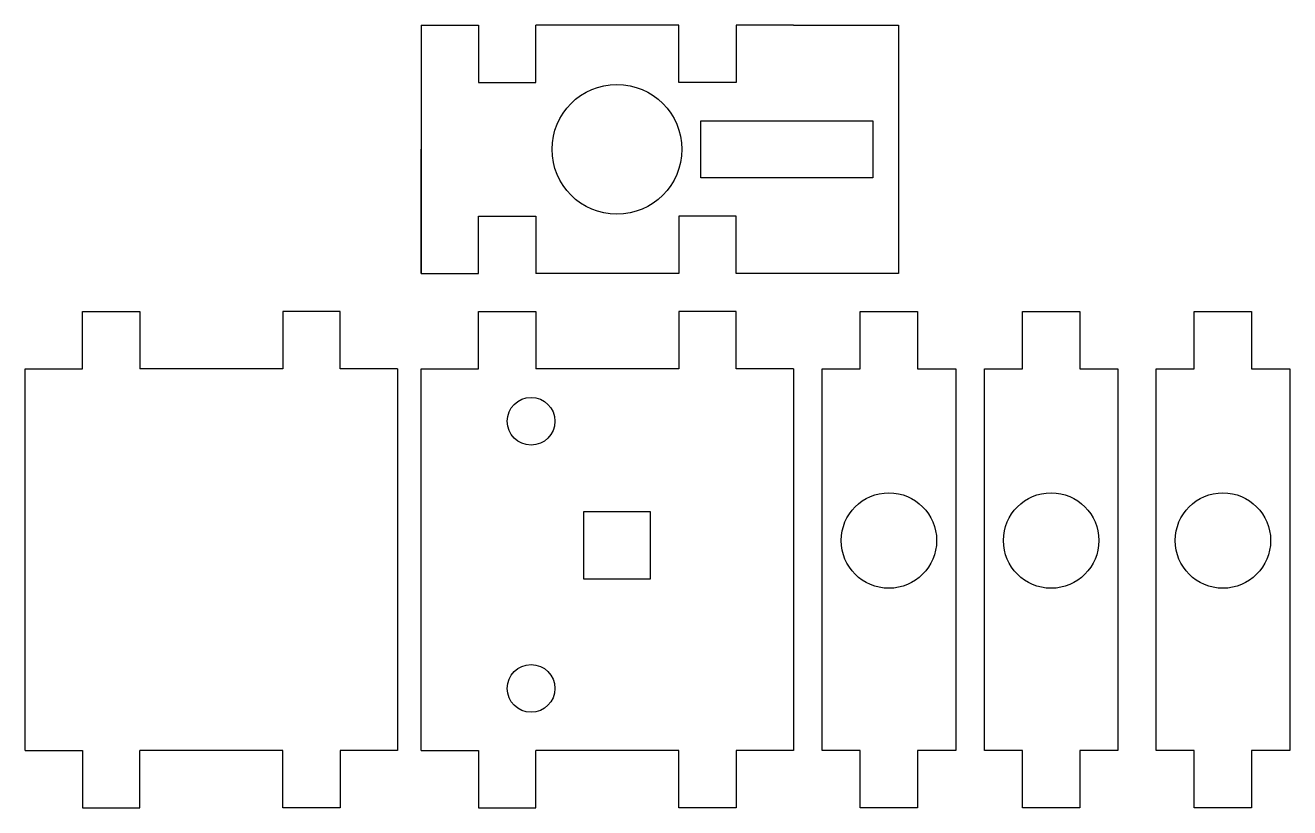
# Model space of a CAD drawing. Header units: millimetres. Extents: x -20.8 to 45.5, y -3 to 38.
import ezdxf

# ---------------------------------------------------------------- set-up
doc = ezdxf.new("R2010")
doc.units = ezdxf.units.MM
doc.layers.get('0').update_dxf_attribs({"lineweight": 25, "true_color": 0xffffff})

msp = doc.modelspace()

# ---------------------------------------------------------------- linework, layer by layer
for p, q in [((0, 38), (0, 25)), ((0, 38), (0, 38)), ((0, 38), (3, 38)), ((3, 38), (3, 35)), ((6, 35), (6, 38)), ((13.5, 38), (6, 38)), ((13.5, 35), (13.5, 38)), ((19.5, 38), (16.5, 38)), ((16.5, 38), (16.5, 35)), ((19.5, 38), (25, 38)), ((25, 38), (25, 25)), ((3, 35), (6, 35)), ((16.5, 35), (13.5, 35)), ((14.65, 33), (23.65, 33)), ((14.65, 30), (14.65, 33)), ((23.65, 33), (23.65, 30)), ((0, 25), (0, 31.5)), ((23.65, 30), (14.65, 30)), ((3, 25), (3, 28)), ((3, 28), (6, 28)), ((6, 28), (6, 25)), ((16.5, 28), (13.5, 28)), ((13.5, 28), (13.5, 25)), ((16.5, 25), (16.5, 28)), ((0, 25), (3, 25)), ((13.5, 25), (6, 25)), ((19.5, 25), (16.5, 25)), ((19.5, 25), (19.5, 25)), ((25, 25), (19.5, 25)), ((-17.75, 20), (-17.75, 23)), ((-17.75, 23), (-14.75, 23)), ((-14.75, 23), (-14.75, 20)), ((-4.25, 23), (-7.25, 23)), ((-7.25, 23), (-7.25, 20)), ((-4.25, 20), (-4.25, 23)), ((3, 20), (3, 23)), ((3, 23), (6, 23)), ((6, 23), (6, 20)), ((16.5, 23), (13.5, 23)), ((13.5, 23), (13.5, 20)), ((16.5, 20), (16.5, 23)), ((23, 20), (23, 23)), ((23, 23), (26, 23)), ((26, 23), (26, 20)), ((31.5, 20), (31.5, 23)), ((31.5, 23), (34.5, 23)), ((34.5, 23), (34.5, 20)), ((40.5, 20), (40.5, 23)), ((40.5, 23), (43.5, 23)), ((43.5, 23), (43.5, 20)), ((-20.75, 0), (-20.75, 20)), ((-20.75, 20), (-17.75, 20)), ((-7.25, 20), (-14.75, 20)), ((-1.25, 20), (-4.25, 20)), ((-1.25, 20), (-1.25, 0)), ((0, 0), (0, 20)), ((0, 20), (3, 20)), ((13.5, 20), (6, 20)), ((19.5, 20), (16.5, 20)), ((19.5, 20), (19.5, 0)), ((21, 0), (21, 20)), ((21, 20), (23, 20)), ((26, 20), (28, 20)), ((28, 20), (28, 0)), ((29.5, 0), (29.5, 20)), ((29.5, 20), (31.5, 20)), ((34.5, 20), (36.5, 20)), ((36.5, 20), (36.5, 0)), ((38.5, 0), (38.5, 20)), ((38.5, 20), (40.5, 20)), ((43.5, 20), (45.5, 20)), ((45.5, 20), (45.5, 0)), ((12, 12.5), (8.5, 12.5)), ((8.5, 12.5), (8.5, 9)), ((12, 9), (12, 12.5)), ((8.5, 9), (12, 9)), ((-20.75, 0), (-20.75, 1.5)), ((0, 0), (0, 1.5)), ((-20.75, 0), (-17.75, 0)), ((-17.75, 0), (-17.75, -3)), ((-14.75, -3), (-14.75, 0)), ((-7.25, 0), (-14.75, 0)), ((-7.25, -3), (-7.25, 0)), ((-1.25, 0), (-4.25, 0)), ((-4.25, 0), (-4.25, -3)), ((0, 0), (3, 0)), ((3, 0), (3, -3)), ((6, -3), (6, 0)), ((13.5, 0), (6, 0)), ((13.5, -3), (13.5, 0)), ((19.5, 0), (16.5, 0)), ((16.5, 0), (16.5, -3)), ((23, 0), (21, 0)), ((23, -3), (23, 0)), ((28, 0), (26, 0)), ((26, 0), (26, -3)), ((31.5, 0), (29.5, 0)), ((31.5, -3), (31.5, 0)), ((36.5, 0), (34.5, 0)), ((34.5, 0), (34.5, -3)), ((40.5, 0), (38.5, 0)), ((40.5, -3), (40.5, 0)), ((45.5, 0), (43.5, 0)), ((43.5, 0), (43.5, -3)), ((-17.75, -3), (-14.75, -3)), ((-4.25, -3), (-7.25, -3)), ((3, -3), (6, -3)), ((16.5, -3), (13.5, -3)), ((26, -3), (23, -3)), ((34.5, -3), (31.5, -3)), ((43.5, -3), (40.5, -3))]:
    msp.add_line(p, q)
for centre, radius in [((10.25, 31.5), 3.4), ((5.75, 17.25), 1.25), ((24.5, 11), 2.5), ((33, 11), 2.5), ((42, 11), 2.5), ((5.75, 3.25), 1.25)]:
    msp.add_circle(centre, radius)

doc.saveas('drawing.dxf')
